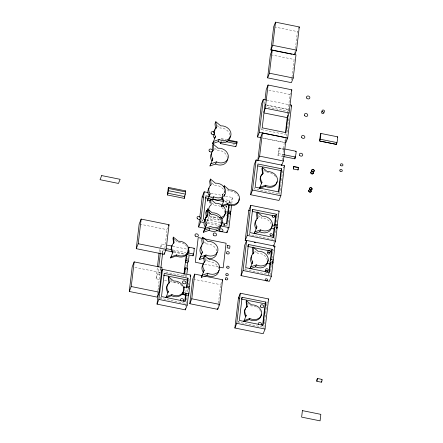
<?xml version="1.0" encoding="UTF-8"?>
<svg xmlns="http://www.w3.org/2000/svg" width="443" height="443" viewBox="0 0 443 443"><rect width="100%" height="100%" fill="white"/><g stroke="black" fill="none" stroke-linecap="round" stroke-linejoin="round"><path stroke-width="0.33" stroke-dasharray="2.21 1.66" d="M158.849 279.334L156.019 278.758L157.376 267.328M159.231 251.685L159.585 248.678M156.019 278.758L157.891 274.067L158.6 268.054M160.455 252.41L160.959 248.196M161.097 246.995L161.457 243.988L165.416 244.785M160.349 268.231L159.785 273.004L160.499 271.21L160.82 268.502M162.127 253.235L162.531 249.824L164.514 250.223M157.575 293.692L157.819 291.638M157.902 290.951L160.012 273.143M162.675 252.859L162.963 250.45M158.81 289.091L158.954 287.889M164.874 248.146L167.066 229.657L167.803 227.807M184.548 303.178L160.792 298.377L160.953 297.009M183.707 276.443L183.95 274.4M184.581 273.303L184.26 276.011L163.943 271.902M185.246 276.659L185.606 273.652M185.75 272.451L186.32 267.638M186.459 266.431L186.603 265.23M187.173 260.418L187.671 256.204M186.547 276.781L186.758 274.976M189.399 252.715L189.754 249.708L189.382 250.644M185.844 292.269L186.331 288.183M185.755 306.246L185.971 304.441M186.043 303.837L187.04 295.415M187.467 291.804L187.826 288.797M188.253 285.187L188.895 279.771L189.454 278.365M188.546 289.711L188.629 289.002M202.634 219.612L202.473 220.979L202.861 219.999M229.474 203.066L229.762 200.646L224.723 199.627M218.111 305.93L218.355 303.876M218.438 303.189L220.631 284.699L221.611 282.23M227.337 229.103L227.979 223.687M228.117 222.486L228.621 218.277M228.688 217.674L229.048 214.667M229.834 208.049L229.972 206.842M230.332 203.835L232.509 197.523L225.149 196.033M231.794 203.536L232.509 197.523M262.406 327.05L238.644 322.249L238.805 320.882M269.244 272.949L268.657 274.416L244.901 269.615L245.062 268.253M272.822 239.32L249.06 234.519L249.221 233.151M254.609 187.611L254.448 188.973L278.204 193.779L278.686 192.578M285.718 133.243L285.242 134.439L261.486 129.638L261.647 128.271M264.526 103.972L264.931 100.561M283.055 156.429L277.977 155.432L278.808 148.394L279.201 147.862L284.256 148.881M268.657 274.416L268.818 273.054M278.204 193.779L278.37 192.412M282.191 160.161L284.295 142.436L285.22 140.115M287.64 114.228L289.982 94.459L290.674 92.72M291.704 79.934L291.948 77.89M292.031 77.204L294.13 59.484L294.595 58.321M295.01 52.047L295.337 49.317M295.415 48.636L297.436 31.597L297.901 30.434M270.047 275.336L271.47 263.303M272.046 258.49L272.401 255.478M272.545 254.276L272.827 251.868M273.924 242.642L274.206 240.239M274.278 239.635L274.566 237.232M274.638 236.628L275.491 229.408M276.349 222.187L276.703 219.18M276.847 217.978L277.063 216.173L278.077 213.615M263.895 327.709L264.609 321.69M264.681 321.092L266.747 303.643M279.699 194.438L281.122 182.405M281.338 180.6L282.922 169.431M286.61 136.145L288.941 116.454M277.977 155.432L278.996 151.163L279.201 147.862M219.833 219.617A8.683 7.16 21.7 0 1 213 218.814L207.396 220.775L209.893 214.456M159.962 247.737L161.457 243.988M230.017 134.932A8.683 7.16 21.7 0 0 219.861 127.988L220.287 126.919M227.458 157.824A8.683 7.16 21.7 0 0 217.208 150.343L217.851 148.737M160.792 298.377L161.269 297.175M224.778 192.805A8.683 7.16 21.7 0 0 214.528 185.329L215.171 183.718M207.396 220.775L208.166 218.836L213.77 216.882A8.683 7.16 21.7 0 0 218.183 217.967M210.143 213.831L209.373 215.769A8.683 7.16 21.7 0 1 208.697 214.645M224.856 212.529A8.683 7.16 21.7 0 0 214.622 205.159L215.392 203.226M220.775 223.626A8.683 7.16 21.7 0 0 210.619 216.688L211.045 215.614M213 218.814L213.77 216.882M222.497 195.136L222.929 194.056M222.231 195.994A8.683 7.16 21.7 0 1 224.595 192.456L225.027 191.376A8.683 7.16 21.7 0 0 222.502 196.205M216.771 250.876A8.683 7.16 21.7 0 0 206.615 243.949L207.451 241.856M226.384 207.241L226.938 205.845M229.762 200.646L228.981 202.601L224.363 201.67M218.726 268.663A8.683 7.16 21.7 0 0 208.57 261.724L209.212 260.113M261.486 129.638L261.963 128.437M224.224 225.454L224.64 224.407M226.622 224.8L226.235 225.78L222.934 225.116M288.465 110.063L287.989 111.259L266.21 106.857M249.06 234.519L249.453 233.539M271.277 224.202A8.683 7.16 21.7 0 0 261.376 218.15L261.758 217.181M244.901 269.615L245.289 268.635M267.373 260.102A8.683 7.16 21.7 0 0 257.222 253.169L257.798 251.718M238.644 322.249L239.12 321.048M272.899 251.27L273.508 249.736M266.935 303.173L267.494 301.766M274.339 26.923L297.436 31.597M271.033 54.81L294.13 59.484M268.862 90.189L289.982 94.459M266.686 100.162L288.758 104.626M266.121 104.902L288.703 109.465M267.085 105.312L288.592 109.659M263.192 138.133L284.699 142.48M261.198 137.762L284.295 142.436M278.841 148.283L283.897 149.308M278.808 148.394L283.869 149.413M221.417 138.886A4.364 0.532 -78.6 0 1 221.683 138.67L225.78 139.495M223.228 139.689L221.688 139.379L221.683 138.67M223.488 141.162L224.512 141.372M220.575 141.455L222.109 141.766M232.868 143.942L234.408 144.252M278.514 153.621L283.575 154.646M211.001 193.17L222.884 195.573M210.01 196.653L212.269 197.113M224.811 201.487L230.476 202.634M226.523 213.127L227.143 213.249M225.936 215.431L226.556 215.553M228.715 215.99L229.336 216.118M272.938 226.318L273.558 226.439M275.441 229.241L275.751 229.308M206.693 219.717L220.841 222.58M207.091 221.91L219.634 224.446M207.435 223.255L219.883 225.769M139.844 224.152L167.066 229.657M269.095 261.398L269.715 261.525M271.288 264.266L271.908 264.388M172.776 246.275L186.924 249.132M172.914 249.985L185.933 252.615M173.739 251.541L185.058 253.828M173.75 252.095L184.31 254.227M204.572 264.117L218.521 266.935M134.86 267.362L160.095 272.462M193.403 279.195L220.631 284.699M157.891 274.067L160.72 274.638M164.514 280.474L167.343 281.05M170.173 281.621L178.662 283.337M187.256 295.387L186.713 295.276L187.234 295.409M216.932 125.524L219.861 127.988M263.862 170.195L266.791 172.659A8.683 7.16 21.7 0 1 275.845 177.023M214.766 148.289L217.208 150.343M258.441 215.686L261.376 218.15M227.287 189.759L228.749 190.988A8.683 7.16 21.7 0 1 236.568 193.862M212.086 183.275L214.528 185.329M212.18 203.104L214.622 205.159M254.78 251.115L257.222 253.169M208.664 215.043L210.619 216.688M204.173 241.895L206.615 243.949M206.128 259.67L208.57 261.724M173.451 238.616L174.919 239.851M175.406 240.261L177.848 242.315A8.683 7.16 21.7 0 1 186.625 246.286M247.571 303.056L250.987 305.93A8.683 7.16 21.7 0 1 258.086 308.167M170.206 279.594L172.161 281.239M224.108 188.74L224.595 192.456M223.837 224.252A1.29 1.063 21.7 0 1 223.809 225.93M224.684 224.241A1.29 1.063 21.7 0 1 222.763 224.324M223.704 225.742A1.29 1.063 21.7 0 0 224.213 224.269A1.29 1.063 21.7 0 1 223.709 225.398M225.996 206.039A1.29 1.063 21.7 0 1 225.969 207.712M226.844 206.028A1.29 1.063 21.7 0 1 225.354 206.372M237.802 195.352A8.683 7.16 21.7 0 1 238.057 195.762M206.388 258.18A8.683 7.16 21.7 0 1 205.912 258.009M173.135 282.064A8.683 7.16 21.7 0 1 182.189 286.422M181.663 301.489A1.744 1.44 21.7 0 1 181.109 301.207M187.577 247.936A8.683 7.16 21.7 0 1 187.749 248.368M259.465 309.519A8.683 7.16 21.7 0 1 260.888 311.983"/><path stroke-width="0.66" d="M129.284 291.477L132.208 266.824L134.168 261.885L162.06 267.522L159.137 292.181L157.171 297.115L129.284 291.477L131.244 286.538L134.168 261.885M136.256 248.673L139.18 224.02L141.145 219.08L169.032 224.723L166.108 249.376L164.143 254.315L136.256 248.673L138.222 243.739L141.145 219.08M157.448 266.725L159.087 252.892M158.744 266.847L160.388 253.008M167.426 194.97L168.257 187.926L168.628 187.45L185.484 190.861L185.307 194.106L184.282 198.375L167.426 194.97L168.451 190.695L168.628 187.45M160.964 267.295L162.603 253.457M188.635 292.95L187.195 305.161L185.329 309.856L157.027 304.131L158.24 293.903M164.143 254.315L164.303 252.942M157.027 304.131L158.893 299.44L162.465 269.355L190.761 275.081L189.399 286.566L188.712 288.288M184.282 198.375L184.598 195.701M184.028 273.719L186.293 254.631M184.581 273.303L185.229 267.827L187.55 268.297L186.902 273.774M189.045 255.722L188.397 261.176L187.71 262.898L185.39 262.428L186.071 260.705L186.935 253.44M186.154 295.193L182.904 294.534L183.341 290.841M188.048 251.054L188.834 247.177L194.25 248.274L194.045 251.574L193.043 255.816L187.611 254.747L187.926 252.073M187.118 267.882L187.71 262.898M184.792 301.135L185.683 293.637M186.409 287.501L187.3 279.998L188.015 278.204L164.253 273.403L161.507 296.577L185.268 301.384L186.232 293.222L185.551 294.944M186.392 287.817L187.079 286.095L188.015 278.204M185.329 309.856L185.473 308.649M193.043 255.816L193.181 254.504M205.397 228.366L198.608 226.993L199.533 219.169M199.749 217.369L202.174 196.908L204.206 191.797L208.171 192.6M204.666 276.139L222.596 279.76L219.673 304.419L217.707 309.352L189.814 303.715L192.738 279.062L194.704 274.123L202.008 275.601M198.608 226.993L200.64 221.882L204.206 191.797M189.814 303.715L191.78 298.776L194.704 274.123M226.473 223.737L227.685 213.509M227.852 212.147L228.738 204.649M216.151 230.543L226.905 232.713L228.942 227.602L230.587 213.742L228.261 213.271L227.01 223.826L221.976 222.807M228.001 212.269L228.544 210.912L229.258 204.871M217.707 309.352L217.867 307.985M226.905 232.713L227.121 230.908M230.094 213.316L230.864 211.377L231.578 205.342M269.92 263.845L270.69 261.907L273.01 262.378L271.365 276.238L269.333 281.349L241.031 275.629L244.602 245.549L246.635 240.438L274.931 246.158L273.292 260.013L272.683 261.547M246.325 240.759L245.195 240.532L248.761 210.453L250.793 205.336L279.096 211.062L277.047 225.941M234.879 328.003L238.45 297.923L240.316 293.227L268.613 298.947L265.047 329.033L263.181 333.723L234.879 328.003L236.75 323.312L240.316 293.227M250.683 194.732L254.249 164.646L256.12 159.956L284.417 165.676L280.851 195.762L278.985 200.452L250.683 194.732L252.549 190.036L256.12 159.956M260.362 137.557L257.533 136.987L261.42 104.166L263.292 99.476L266.121 100.046M257.533 136.987L259.399 132.296L263.292 99.476M241.031 275.629L243.069 270.518L246.635 240.438M245.195 240.532L247.227 235.421L250.793 205.336M265.014 99.88L266.226 89.658L268.07 85.012L291.832 89.818L289.08 112.993L287.236 117.639L264.139 112.965M267.622 77.857L270.374 54.677L272.218 50.037L295.979 54.838L293.227 78.018L291.383 82.658L267.622 77.857L269.471 73.217L272.218 50.037M292.048 54.24L270.933 49.97L273.68 26.79L275.524 22.15L299.285 26.951L296.539 50.131L294.689 54.771L293.371 54.506M242.111 297.275L239.358 320.45L263.12 325.256L265.866 302.076L242.111 297.275L241.634 298.471M270.429 260.905L270.966 259.548L272.185 249.282L248.429 244.481L245.677 267.661L269.438 272.462L270.69 261.907M274.588 225.808L275.131 224.451L276.349 214.185L252.588 209.384L249.841 232.558L273.597 237.365L274.848 226.81L277.174 227.281L275.529 241.142L273.497 246.253L273.636 245.051M262.383 132.989L260.534 137.629L257.787 160.809L259.637 156.169L262.383 132.989L286.139 137.795L283.393 160.97L281.549 165.61L281.709 164.248M263.707 112.251L265.324 108.192L268.07 85.012M270.933 49.97L272.777 45.33L275.524 22.15M270.357 264.078L267.267 263.452L267.406 262.267M262.566 325.688L265.152 303.87L265.866 302.076M268.901 272.373L270.114 262.145M270.274 260.783L271.409 251.242L272.185 249.282M272.982 237.957L274.217 227.564M274.438 225.686L275.568 216.14L276.349 214.185M278.448 191.73L280.956 170.599L281.67 168.805L257.909 163.999L255.162 187.179L278.924 191.98L281.67 168.805M285.486 132.396L287.424 116.033M294.689 54.771L294.933 52.728M288.022 115.23L285.956 132.645L262.201 127.839L264.947 104.664L265.556 104.786M285.829 142.707L287.701 138.017L291.588 105.196L289.894 104.853M295.071 156.833C293.958 163.461 296.683 152.021 296.057 151.268L284.816 148.998M298.156 168.766L298.012 169.946L293.327 168.999L293.731 166.424L293.338 168.971M336.636 143.078L336.475 144.418L319.619 141.007L320.455 133.969L320.843 133.437L337.704 136.848L337.5 140.149L336.497 144.39L319.641 140.985L320.643 136.737L320.843 133.437M321.54 381.218C321.197 384.242 322.709 378.366 321.839 379.895M220.321 142.823L220.326 143.538L235.698 146.644A4.364 0.532 -78.6 0 0 236.806 143.859L237.055 141.777L228.344 140.016M187.611 254.747L188.635 250.478L188.834 247.177M182.904 294.534L183.928 290.265L184.133 286.964L189.543 288.055L188.862 293.82L188.341 295.603L187.799 295.492M225.288 213.432L225.587 211.743L230.521 212.74L230.172 214.661M184.133 286.964L183.74 287.496L184.282 287.607M225.221 213.659L224.695 215.176M272.666 263.17L273.076 261.016L272.633 261.758M276.67 228.61L277.274 226.024L272.246 225.011M298.023 169.918L298.432 167.371L293.62 166.607L294.49 166.812M267.267 263.452L268.093 260.035M212.634 143.604L215.464 136.45A8.683 7.16 21.7 0 1 216.561 127.307L215.83 121.731L220.714 125.845A8.683 7.16 21.7 0 1 230.98 134.91A8.683 7.16 21.7 0 1 219.091 139.501L213.493 141.455L212.634 143.604L218.238 141.649A8.683 7.16 21.7 0 0 230.161 136.001M170.627 257.931L173.03 251.845A8.683 7.16 21.7 0 1 174.127 242.703L173.396 237.127L178.28 241.236A8.683 7.16 21.7 0 1 188.541 250.306A8.683 7.16 21.7 0 1 176.657 254.897L171.053 256.851L170.627 257.931L176.231 255.976A8.683 7.16 21.7 0 0 184.759 256.12A8.683 7.16 21.7 0 0 188.081 249.686M209.988 165.959L212.812 158.804A8.683 7.16 21.7 0 1 213.914 149.662L213.177 144.086L218.067 148.2A8.683 7.16 21.7 0 1 228.328 157.265A8.683 7.16 21.7 0 1 216.444 161.856L210.84 163.81L209.988 165.959L215.591 164.004A8.683 7.16 21.7 0 0 227.514 158.887M183.435 290.719A8.683 7.16 21.7 0 1 171.513 295.719L165.915 297.674L168.318 291.588A8.683 7.16 21.7 0 1 169.414 282.446M207.307 200.945L210.137 193.79A8.683 7.16 21.7 0 1 211.233 184.648L210.497 179.072L215.387 183.186A8.683 7.16 21.7 0 1 225.648 192.251A8.683 7.16 21.7 0 1 213.764 196.842L208.16 198.796L207.307 200.945L212.911 198.99A8.683 7.16 21.7 0 0 222.945 198.06M220.924 225.232A8.683 7.16 21.7 0 1 208.996 230.343L203.392 232.298L206.903 223.438A8.683 7.16 21.7 0 1 208 214.296L207.269 208.719L212.153 212.828A8.683 7.16 21.7 0 1 222.419 221.899A8.683 7.16 21.7 0 1 210.53 226.489L204.926 228.444M199.394 259.565L202.412 251.94A8.683 7.16 21.7 0 1 203.509 242.797L202.772 237.221L207.662 241.33A8.683 7.16 21.7 0 1 217.923 250.4A8.683 7.16 21.7 0 1 206.039 254.991L200.435 256.946L199.394 259.565L203.752 258.042M239.037 198.791A8.683 7.16 21.7 0 1 227.132 204.649L221.528 206.604L223.931 200.518A8.683 7.16 21.7 0 1 222.53 196.864M201.349 277.335L204.179 270.186A8.683 7.16 21.7 0 1 205.275 261.038L204.539 255.467L209.428 259.576A8.683 7.16 21.7 0 1 219.689 268.646A8.683 7.16 21.7 0 1 207.806 273.237L202.202 275.192L201.349 277.335L206.953 275.38A8.683 7.16 21.7 0 0 218.875 270.269M277.058 181.73A8.683 7.16 21.7 0 1 265.169 186.315L259.57 188.275L261.974 182.189A8.683 7.16 21.7 0 1 263.07 173.047L262.638 174.121A8.683 7.16 21.7 0 0 261.542 183.269L261.974 182.189M254.149 233.76L256.896 226.822A8.683 7.16 21.7 0 1 257.992 217.679L257.261 212.103L262.145 216.212A8.683 7.16 21.7 0 1 272.412 225.282A8.683 7.16 21.7 0 1 260.523 229.873L254.919 231.827L254.149 233.76L259.753 231.805A8.683 7.16 21.7 0 0 271.487 228.029M249.996 268.785L252.743 261.841A8.683 7.16 21.7 0 1 253.839 252.698L253.108 247.128L257.992 251.236A8.683 7.16 21.7 0 1 268.259 260.307A8.683 7.16 21.7 0 1 256.37 264.892L250.766 266.847L249.996 268.785L255.6 266.83A8.683 7.16 21.7 0 0 267.422 262.649M243.766 321.546L246.17 315.46A8.683 7.16 21.7 0 1 247.266 306.318L246.535 300.742L251.419 304.856A8.683 7.16 21.7 0 1 261.686 313.921A8.683 7.16 21.7 0 1 249.797 318.511L244.193 320.466L243.766 321.546L249.37 319.591A8.683 7.16 21.7 0 0 261.298 314.165M168.539 225.952L169.032 224.723M215.83 121.731L214.977 123.879L215.625 128.835M216.134 128.381L216.561 127.307M173.396 237.127L172.964 238.207L173.612 243.163M160.97 273.109L161.341 272.174M161.529 271.703L162.465 269.355M215.464 136.45L214.611 138.598A8.683 7.16 21.7 0 1 213.188 134.19M213.177 144.086L212.324 146.234L212.889 150.57M173.03 251.845L172.598 252.925A8.683 7.16 21.7 0 1 172.045 245.566M218.238 141.649L219.091 139.501M212.812 158.804L211.959 160.953A8.683 7.16 21.7 0 1 211.837 152.979M176.231 255.976L176.657 254.897M165.915 297.674L166.341 296.594L171.945 294.639A8.683 7.16 21.7 0 0 183.828 290.049A8.683 7.16 21.7 0 0 173.567 280.984L168.678 276.875L168.251 277.949L168.982 283.526M215.591 164.004L216.444 161.856M210.497 179.072L209.644 181.22L210.215 185.556M168.318 291.588L167.886 292.668A8.683 7.16 21.7 0 1 168.08 284.328M210.137 193.79L209.279 195.939A8.683 7.16 21.7 0 1 209.157 187.965M171.513 295.719L171.945 294.639M210.314 199.599L209.733 201.05L209.976 202.905M203.392 232.298L204.245 230.155L209.849 228.2A8.683 7.16 21.7 0 0 221.738 223.61A8.683 7.16 21.7 0 0 211.472 214.539L206.588 210.431L205.729 212.579L206.383 217.535M185.229 267.827L184.543 269.549L185.611 269.765M212.911 198.99L213.764 196.842M206.887 217.081L207.318 216.007L206.588 210.431M187.173 269.255L187.55 268.297M202.772 237.221L201.731 239.84L202.301 244.176M223.865 186.88L224.296 185.8L229.181 189.914A8.683 7.16 21.7 0 1 239.447 198.979A8.683 7.16 21.7 0 1 227.558 203.57L221.954 205.524L221.528 206.604M190.202 276.487L190.761 275.081M208.996 230.343L209.849 228.2M202.412 251.94L201.366 254.559A8.683 7.16 21.7 0 1 201.997 245.793M223.931 200.518L223.499 201.598A8.683 7.16 21.7 0 1 222.098 197.938M188.076 294.9L188.557 293.692M204.539 255.467L203.686 257.616L204.334 262.572M205.414 256.558L206.039 254.991M227.132 204.649L227.558 203.57M298.82 28.114L299.285 26.951M204.179 270.186L203.32 272.329A8.683 7.16 21.7 0 1 203.57 263.934M227.492 215.209L228.261 213.271M230.177 214.766L230.587 213.742M206.953 275.38L207.806 273.237M291.367 90.976L291.832 89.818M262.334 167.471L261.907 168.55L262.638 174.127L263.064 173.047L262.334 167.471L267.223 171.579A8.683 7.16 21.7 0 1 277.484 180.65A8.683 7.16 21.7 0 1 265.601 185.24L259.997 187.195L259.57 188.275M291.217 106.137L291.588 105.196M222.104 280.995L222.596 279.76M252.2 210.359L252.588 209.384M265.169 186.315L265.601 185.24M257.261 212.103L256.491 214.041L257.139 218.997M247.842 245.948L248.429 244.481M256.896 226.822L256.126 228.754A8.683 7.16 21.7 0 1 256.32 220.415M283.67 167.554L283.858 167.083M284.234 166.147L284.417 165.676M253.108 247.128L252.338 249.06L252.986 254.016M259.753 231.805L260.523 229.873M253.451 253.667L253.839 252.698M252.743 261.841L251.973 263.779A8.683 7.16 21.7 0 1 251.768 255.904M255.6 266.83L256.37 264.892M278.891 211.571L279.096 211.062M274.079 228.749L274.848 226.81M246.535 300.742L246.103 301.821L246.834 307.398L247.266 306.318M276.559 228.815L277.174 227.281M246.17 315.46L245.738 316.54A8.683 7.16 21.7 0 1 245.538 308.671M274.527 247.177L274.931 246.158M249.37 319.591L249.797 318.511M272.606 263.402L273.01 262.378M268.242 299.889L268.613 298.947M230.133 213.327L230.51 212.74M322.067 379.43L317.376 378.483L316.928 379.856L316.817 381.279L321.502 382.231M185.119 191.337L185.484 190.861M193.89 248.695L194.25 248.274M295.697 151.694L296.057 151.268M337.344 137.269L337.704 136.848M316.834 381.279L317.393 378.494M272.279 224.994L271.421 228.433L274.51 229.059M272.777 45.33L296.539 50.131M269.471 73.217L293.227 78.018M265.324 108.192L289.08 112.993M320.162 139.202L337.018 142.607M259.399 132.296L287.701 138.017M227.84 140.625L237.06 142.485M226.046 141.682L236.806 143.859M283.575 154.646L295.376 157.032M283.592 156.567L294.855 158.815M259.637 156.169L283.393 160.97M294.778 166.873L296.539 167.227M297.12 167.349L298.294 167.581M257.854 165.931L280.956 170.599M252.549 190.036L280.851 195.762M209.439 196.537L206.001 195.845L203.254 219.019L205.563 219.49M221.328 198.94L222.458 199.173M168.711 188.496L185.567 191.902M202.174 196.908L203.304 197.141M205.22 197.799L208.52 198.464M211.82 199.134L223.698 201.537M168.451 190.695L185.307 194.106M167.947 193.214L184.803 196.62M248.761 210.453L249.891 210.68M252.471 211.472L272.927 215.608M274.25 215.874L275.568 216.14M228.544 210.912L230.864 211.377M275.131 224.451L277.451 224.917M227.17 215.68L227.791 215.802M200.64 221.882L203.47 222.452M221.018 226.002L228.942 227.602M247.227 235.421L275.529 241.142M254.249 242.365L255.384 242.592M247.648 246.435L271.409 251.242M270.966 259.548L273.292 260.013M188.48 247.604L189.017 247.709M188.447 247.709L188.989 247.82M167.116 245.129L172.211 246.158M188.153 252.942L193.563 254.033M166.69 248.722L171.784 249.752M138.222 243.739L166.108 249.376M165.173 250.361L172.432 251.829M243.069 270.518L271.365 276.238M203.248 263.851L195.28 262.239L198.204 237.581L226.091 243.224L223.167 267.877L219.18 267.074M186.071 260.705L188.397 261.176M163.539 275.197L187.3 279.998M187.079 286.095L189.399 286.566M238.45 297.923L239.58 298.15M183.773 287.385L184.316 287.496M241.396 299.069L265.152 303.87M183.446 292.723L188.862 293.82M182.926 294.506L186.176 295.165M131.244 286.538L159.137 292.181M191.78 298.776L219.673 304.419M158.893 299.44L187.195 305.161M236.75 323.312L265.047 329.033M210.995 199.527L215.392 203.226A8.683 7.16 21.7 0 1 225.426 209.689A8.683 7.16 21.7 0 1 219.667 217.873M224.296 185.8L224.618 188.281M210.586 199.732L211.233 204.688A8.683 7.16 21.7 0 0 210.143 213.831M168.678 276.875L169.409 282.446M235.693 145.93L235.698 146.644M224.734 215.043A8.683 7.16 21.7 0 1 221.522 218.969M207.988 210.802A8.683 7.16 21.7 0 1 208.515 208.963M313.251 172.532A1.307 1.074 21.7 0 1 312.631 173.883A1.307 1.074 21.7 0 1 310.953 173.219A1.307 1.074 21.7 0 1 311.418 171.806A1.279 1.052 21.7 0 0 310.98 173.207A1.279 1.052 21.7 0 0 312.614 173.855A1.279 1.052 21.7 0 0 313.229 172.537M312.559 171.862A1.307 1.074 21.7 0 1 312.941 172.117A1.279 1.052 21.7 0 0 312.548 171.884M311.119 190.717A1.307 1.074 21.7 0 1 310.438 192.079A1.307 1.074 21.7 0 1 308.765 191.298A1.307 1.074 21.7 0 1 309.447 189.936A1.279 1.052 21.7 0 0 308.793 191.293A1.279 1.052 21.7 0 0 310.427 192.057A1.279 1.052 21.7 0 0 311.091 190.723M310.803 190.296A1.307 1.074 21.7 0 0 310.338 190.008A1.279 1.052 21.7 0 1 310.72 190.257M323.911 112.278A1.29 1.063 21.7 0 1 323.124 113.569A1.29 1.063 21.7 0 1 321.524 112.705A1.29 1.063 21.7 0 1 322.31 111.414M269.56 252.377A1.29 1.063 21.7 0 1 269.383 253.889A1.29 1.063 21.7 0 1 267.605 253.529A1.29 1.063 21.7 0 1 267.788 252.023M267.589 270.883A1.29 1.063 21.7 0 1 266.913 272.229M266.21 272.218A1.29 1.063 21.7 0 1 266.033 272.157M265.507 271.814A1.29 1.063 21.7 0 1 266.016 270.092M216.926 252.183A8.683 7.16 21.7 0 1 207.883 258.551M221.018 142.253A4.364 0.532 -78.6 0 1 220.326 143.538M236.789 141.993A4.364 0.532 -78.6 0 1 237.055 141.777M180.55 300.598A1.744 1.44 21.7 0 1 181.193 298.743A1.744 1.44 21.7 0 1 183.468 299.418A1.744 1.44 21.7 0 1 183.153 301.373M258.402 324.47A1.744 1.44 21.7 0 1 258.978 322.648A1.744 1.44 21.7 0 1 261.22 323.168A1.744 1.44 21.7 0 1 261.182 325.118M205.247 219.318A8.683 7.16 21.7 0 0 205.369 227.292L206.222 225.149A8.683 7.16 21.7 0 1 207.318 216.007M224.795 194.399A8.683 7.16 21.7 0 1 224.197 196.382M213.648 132.042A8.683 7.16 21.7 0 1 215.265 129.81M227.464 245.472L227.181 247.836L229.684 248.346L229.967 245.981L227.464 245.472M302.403 410.622L301.633 417.123L320.079 420.85L320.848 414.355L302.403 410.622M101.685 175.578L100.04 179.708L118.486 183.441L120.131 179.304L101.685 175.578M272.434 216.849A1.246 1.024 21.7 0 0 274.522 216.843A1.246 1.024 21.7 0 0 273.226 215.259A1.246 1.024 21.7 0 0 272.434 216.849M270.258 235.216A1.246 1.024 21.7 0 0 272.345 235.211A1.246 1.024 21.7 0 0 271.05 233.627A1.246 1.024 21.7 0 0 270.258 235.216M265.435 280.347A1.246 1.024 21.7 0 0 267.522 280.336A1.246 1.024 21.7 0 0 266.226 278.752A1.246 1.024 21.7 0 0 265.435 280.347M311.95 171.175A1.307 1.074 21.7 0 0 314.137 171.164A1.307 1.074 21.7 0 0 312.78 169.503A1.307 1.074 21.7 0 0 311.95 171.175A1.279 1.052 21.7 0 0 314.115 171.153A1.279 1.052 21.7 0 0 312.786 169.531A1.279 1.052 21.7 0 0 311.972 171.164M309.812 189.36A1.307 1.074 21.7 0 0 312.005 189.349A1.307 1.074 21.7 0 0 310.648 187.688A1.307 1.074 21.7 0 0 309.812 189.36M309.834 189.344A1.279 1.052 21.7 0 0 311.977 189.338A1.279 1.052 21.7 0 0 310.648 187.71A1.279 1.052 21.7 0 0 309.834 189.344M322.277 111.647A1.29 1.063 21.7 0 0 324.442 111.636A1.29 1.063 21.7 0 0 323.102 109.997A1.29 1.063 21.7 0 0 322.277 111.647M219.905 231.036A1.744 1.44 21.7 0 0 222.835 231.024A1.744 1.44 21.7 0 0 221.018 228.804A1.744 1.44 21.7 0 0 219.905 231.036M268.142 252.111A1.29 1.063 21.7 0 0 270.308 252.1A1.29 1.063 21.7 0 0 268.967 250.461A1.29 1.063 21.7 0 0 268.142 252.111M265.983 270.324A1.29 1.063 21.7 0 0 268.148 270.319A1.29 1.063 21.7 0 0 266.808 268.674A1.29 1.063 21.7 0 0 265.983 270.324M306.728 98.08A1.744 1.44 21.7 0 0 309.685 98.329A1.744 1.44 21.7 0 0 308.118 95.987A1.744 1.44 21.7 0 0 306.728 98.08M304.618 115.579A1.744 1.44 21.7 0 0 307.569 115.828A1.744 1.44 21.7 0 0 306.002 113.486A1.744 1.44 21.7 0 0 304.618 115.579M299.701 155.438A1.744 1.44 21.7 0 0 302.63 155.427A1.744 1.44 21.7 0 0 300.814 153.206A1.744 1.44 21.7 0 0 299.701 155.438M301.821 137.679A1.744 1.44 21.7 0 0 304.745 137.668A1.744 1.44 21.7 0 0 302.934 135.447A1.744 1.44 21.7 0 0 301.821 137.679M340.036 171.048A1.29 1.063 21.7 0 0 342.201 171.042A1.29 1.063 21.7 0 0 340.855 169.398A1.29 1.063 21.7 0 0 340.036 171.048M340.706 165.405A1.29 1.063 21.7 0 0 342.865 165.394A1.29 1.063 21.7 0 0 341.525 163.755A1.29 1.063 21.7 0 0 340.706 165.405M209.356 151.224A1.744 1.44 21.7 0 0 212.286 151.213A1.744 1.44 21.7 0 0 210.469 148.992A1.744 1.44 21.7 0 0 209.356 151.224M211.416 133.825A1.744 1.44 21.7 0 0 214.346 133.814A1.744 1.44 21.7 0 0 212.529 131.593A1.744 1.44 21.7 0 0 211.416 133.825M226.772 253.429A1.429 1.179 21.7 0 0 229.169 253.418A1.429 1.179 21.7 0 0 227.685 251.602A1.429 1.179 21.7 0 0 226.772 253.429M182.843 283.094A1.744 1.44 21.7 0 0 185.772 283.083A1.744 1.44 21.7 0 0 183.956 280.862A1.744 1.44 21.7 0 0 182.843 283.094M195.313 236.025A1.744 1.44 21.7 0 0 198.242 236.014A1.744 1.44 21.7 0 0 196.426 233.793A1.744 1.44 21.7 0 0 195.313 236.025M197.373 218.626A1.744 1.44 21.7 0 0 200.302 218.615A1.744 1.44 21.7 0 0 198.486 216.394A1.744 1.44 21.7 0 0 197.373 218.626M260.694 306.966A1.744 1.44 21.7 0 0 263.624 306.955A1.744 1.44 21.7 0 0 261.807 304.734A1.744 1.44 21.7 0 0 260.694 306.966M213.52 235.183A1.744 1.44 21.7 0 0 216.45 235.172A1.744 1.44 21.7 0 0 214.639 232.952A1.744 1.44 21.7 0 0 213.52 235.183M226.916 267.805A1.29 1.063 21.7 0 0 229.081 267.793A1.29 1.063 21.7 0 0 227.741 266.154A1.29 1.063 21.7 0 0 226.916 267.805M226.046 275.147A1.29 1.063 21.7 0 0 228.211 275.142A1.29 1.063 21.7 0 0 226.866 273.497A1.29 1.063 21.7 0 0 226.046 275.147M225.548 279.356A1.29 1.063 21.7 0 0 227.713 279.35A1.29 1.063 21.7 0 0 226.367 277.706A1.29 1.063 21.7 0 0 225.548 279.356"/></g></svg>
